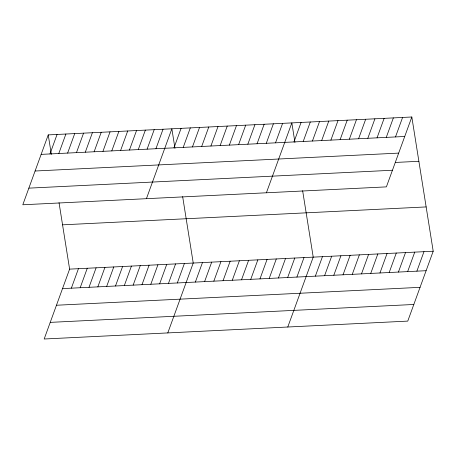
<?xml version="1.0" encoding="UTF-8"?>
<svg xmlns="http://www.w3.org/2000/svg" width="456" height="456" viewBox="0 0 456 456"><rect width="100%" height="100%" fill="white"/><g stroke="black" fill="none" stroke-linecap="round" stroke-linejoin="round"><path stroke-width="0.68" d="M48.233 134.896L22.8 204.772L386.392 186.874L411.825 116.992L48.233 134.896L51.334 154.362M49.972 153.946L57.063 134.463M58.801 153.507L65.892 134.024M67.63 153.073L74.721 133.591M76.465 152.64L83.556 133.158M85.295 152.201L92.386 132.724M94.124 151.768L101.215 132.286M102.953 151.335L110.044 131.852M111.783 150.902L118.873 131.419M59.035 202.703L69.608 269.125L44.175 339.007L407.767 321.104L433.2 251.227L411.825 116.992M120.612 150.463L127.703 130.986M71.353 288.175L78.443 268.692M129.441 150.03L136.532 130.547M80.182 287.742L87.273 268.259M138.271 149.596L145.361 130.114M89.011 287.303L96.102 267.82M147.106 149.163L154.196 129.681M97.84 286.87L104.931 267.387M155.935 148.724L163.026 129.242M106.67 286.436L113.761 266.954M146.422 198.691L171.855 128.809L174.956 148.274M115.499 285.998L122.59 266.521M173.992 147.835L181.083 128.353M124.328 285.564L131.419 266.082M183.221 147.385L190.312 127.902M133.163 285.131L140.249 265.648M141.993 284.698L149.083 265.215M192.449 146.929L199.54 127.446M150.822 284.259L157.913 264.782M201.683 146.473L208.774 126.99M159.651 283.826L166.742 264.343M210.911 146.017L218.002 126.54M168.481 283.393L175.571 263.91M220.14 145.567L227.23 126.084M177.31 282.959L184.401 263.477M229.368 145.111L236.459 125.628M167.797 332.92L193.23 263.038L182.651 196.616M238.602 144.655L245.693 125.172M195.367 282.07L202.458 262.588M247.83 144.204L254.921 124.722M204.601 281.614L211.692 262.132M257.059 143.748L264.149 124.266M213.83 281.158L220.921 261.676M266.287 143.292L273.378 123.81M223.058 280.702L230.149 261.225M275.515 142.836L282.606 123.359M232.286 280.252L239.377 260.769M266.407 192.78L291.84 122.903L294.935 142.363M241.52 279.796L248.611 260.313M293.977 141.93L301.068 122.447M250.749 279.34L257.839 259.857M303.206 141.474L310.297 121.991M259.977 278.884L267.068 259.407M312.434 141.018L319.525 121.541M269.205 278.434L276.296 258.951M321.668 140.568L328.759 121.085M278.434 277.978L285.524 258.495M330.896 140.112L337.987 120.629M287.668 277.522L294.758 258.045M340.125 139.656L347.215 120.173M296.896 277.071L303.987 257.589M349.353 139.205L356.444 119.723M287.782 327.009L313.215 257.133L302.636 190.711M358.581 138.749L365.672 119.267M315.352 276.159L322.443 256.677M367.815 138.293L374.906 118.811M324.587 275.703L331.677 256.226M377.044 137.837L384.134 118.36M333.815 275.253L340.906 255.77M386.272 137.387L393.363 117.904M343.043 274.797L350.134 255.314M395.5 136.931L402.591 117.448M352.271 274.341L359.362 254.858M361.5 273.891L368.59 254.408M370.734 273.435L377.825 253.952M379.962 272.979L387.053 253.496M389.19 272.523L396.281 253.046M398.419 272.072L405.509 252.59M407.653 271.616L414.743 252.134M416.881 271.16L423.972 251.678M41.143 154.379L404.734 136.475M35.089 171.011L398.681 153.108M395.449 162.444L418.876 161.293M28.853 188.146L392.439 170.242M62.557 224.831L426.143 206.927M69.608 269.125L433.2 251.227M62.523 288.608L426.109 270.704M56.47 305.241L420.056 287.337M50.228 322.375L413.82 304.471"/></g></svg>
